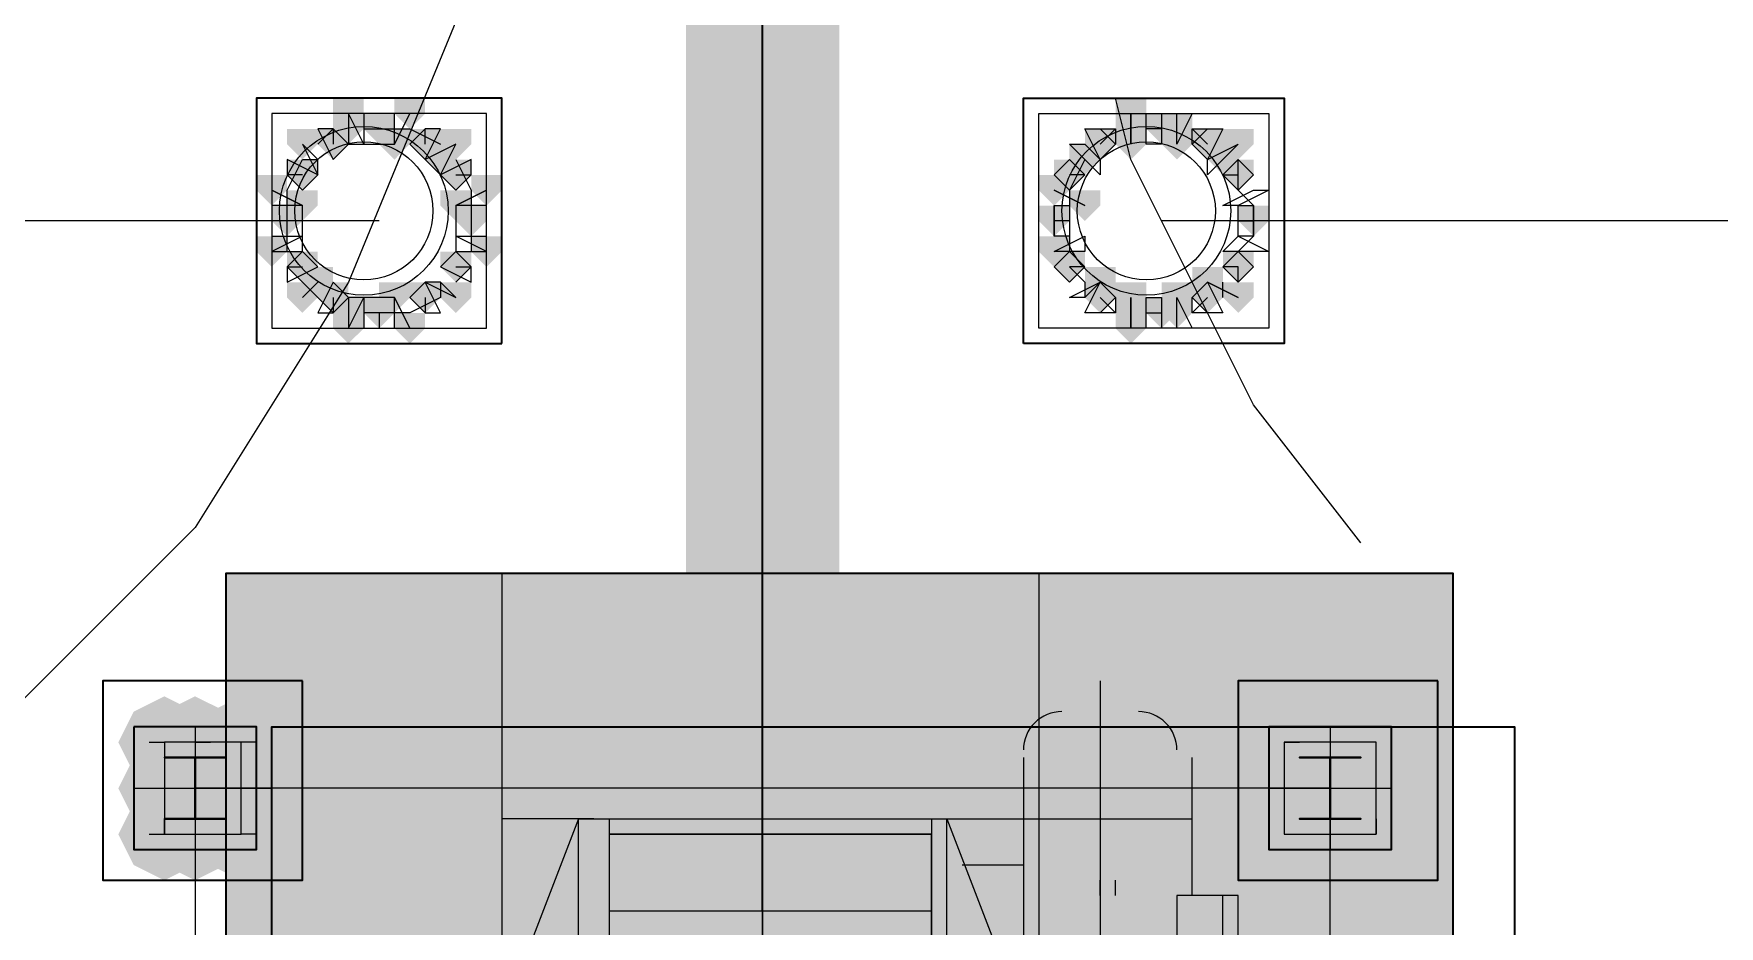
# Model space of a CAD drawing. Header units: millimetres. Extents: x 2315 to 4619, y 1334 to 1897.
# Drawn here: x 3882.11 to 3888.82, y 1536.38 to 1539.94 of the extents above; entities that cross this region are included whole.
import ezdxf

# ---------------------------------------------------------------- set-up
doc = ezdxf.new("R2010")
doc.units = ezdxf.units.MM
doc.linetypes.add('PDF_IMPORT', pattern=[1, 0.8, -0.2])
for name, color, linetype, true_color in [('PDF_10', 7, 'Continuous', 0x00b85c), ('PDF_AXIS', 7, 'Continuous', 0x00b85c), ('PDF_柱构件', 7, 'Continuous', 0x00b85c), ('PDF_转运站初步方案', 7, 'Continuous', 0x00b85c)]:
    doc.layers.add(name, color=color, linetype=linetype, true_color=true_color)
for name, color, linetype in [('PDF_中心线层', 1, 'Continuous'), ('PDF_双点划线', 6, 'Continuous'), ('PDF_尺寸线层', 7, 'Continuous'), ('PDF_粗实线层', 7, 'Continuous'), ('PDF_细实线层', 7, 'Continuous'), ('PDF_虚线层', 6, 'Continuous')]:
    doc.layers.add(name, color=color, linetype=linetype)

msp = doc.modelspace()

# ---------------------------------------------------------------- hatches: boundary and pattern name
at = {"layer": 'PDF_10', "transparency": 33554559}
for points in [[(3883.4863, 1539.6195), (3883.4252, 1539.6195), (3883.4252, 1539.5584), (3883.4863, 1539.4974), (3883.5474, 1539.5584), (3883.5474, 1539.6195)], [(3883.4863, 1539.6195), (3883.4252, 1539.6195), (3883.4252, 1539.5584), (3883.4863, 1539.4974), (3883.5474, 1539.5584), (3883.5474, 1539.6195)], [(3883.4863, 1539.6195), (3883.4252, 1539.6195), (3883.4252, 1539.5584), (3883.4863, 1539.4974), (3883.5474, 1539.5584), (3883.5474, 1539.6195)], [(3886.6014, 1539.6195), (3886.5403, 1539.6195), (3886.5403, 1539.5584), (3886.6014, 1539.4974), (3886.6625, 1539.5584), (3886.6625, 1539.6195)], [(3886.6014, 1539.6195), (3886.5403, 1539.6195), (3886.5403, 1539.5584), (3886.6014, 1539.4974), (3886.6625, 1539.5584), (3886.6625, 1539.6195)], [(3886.6014, 1539.6195), (3886.5403, 1539.6195), (3886.5403, 1539.5584), (3886.6014, 1539.4974), (3886.6625, 1539.5584), (3886.6625, 1539.6195)], [(3883.303, 1539.5584), (3883.2419, 1539.5584), (3883.2419, 1539.4974), (3883.303, 1539.4363), (3883.3641, 1539.4974), (3883.3641, 1539.5584)], [(3883.303, 1539.5584), (3883.2419, 1539.5584), (3883.2419, 1539.4974), (3883.303, 1539.4363), (3883.3641, 1539.4974), (3883.3641, 1539.5584)], [(3883.6695, 1539.5584), (3883.6084, 1539.5584), (3883.6084, 1539.4974), (3883.6695, 1539.4363), (3883.7306, 1539.4974), (3883.7306, 1539.5584)], [(3883.6695, 1539.5584), (3883.6084, 1539.5584), (3883.6084, 1539.4974), (3883.6695, 1539.4363), (3883.7306, 1539.4974), (3883.7306, 1539.5584)], [(3886.3571, 1539.5584), (3886.296, 1539.5584), (3886.296, 1539.4974), (3886.3571, 1539.4363), (3886.4182, 1539.4974), (3886.4182, 1539.5584)], [(3886.3571, 1539.5584), (3886.296, 1539.5584), (3886.296, 1539.4974), (3886.3571, 1539.4363), (3886.4182, 1539.4974), (3886.4182, 1539.5584)], [(3886.7847, 1539.5584), (3886.7236, 1539.5584), (3886.7236, 1539.4974), (3886.7847, 1539.4363), (3886.8457, 1539.4974), (3886.8457, 1539.5584)], [(3886.7847, 1539.5584), (3886.7236, 1539.5584), (3886.7236, 1539.4974), (3886.7847, 1539.4363), (3886.8457, 1539.4974), (3886.8457, 1539.5584)], [(3883.1809, 1539.4363), (3883.1198, 1539.4363), (3883.1198, 1539.3752), (3883.1809, 1539.3141), (3883.2419, 1539.3752), (3883.2419, 1539.4363)], [(3883.1809, 1539.4363), (3883.1198, 1539.4363), (3883.1198, 1539.3752), (3883.1809, 1539.3141), (3883.2419, 1539.3752), (3883.2419, 1539.4363)], [(3883.7917, 1539.4363), (3883.7306, 1539.4363), (3883.7306, 1539.3752), (3883.7917, 1539.3141), (3883.8528, 1539.3752), (3883.8528, 1539.4363)], [(3883.7917, 1539.4363), (3883.7306, 1539.4363), (3883.7306, 1539.3752), (3883.7917, 1539.3141), (3883.8528, 1539.3752), (3883.8528, 1539.4363)], [(3886.2349, 1539.4363), (3886.1738, 1539.4363), (3886.1738, 1539.3752), (3886.2349, 1539.3141), (3886.296, 1539.3752), (3886.296, 1539.4363)], [(3886.2349, 1539.4363), (3886.1738, 1539.4363), (3886.1738, 1539.3752), (3886.2349, 1539.3141), (3886.296, 1539.3752), (3886.296, 1539.4363)], [(3886.9068, 1539.4363), (3886.8457, 1539.4363), (3886.8457, 1539.3752), (3886.9068, 1539.3141), (3886.9679, 1539.3752), (3886.9679, 1539.4363)], [(3886.9068, 1539.4363), (3886.8457, 1539.4363), (3886.8457, 1539.3752), (3886.9068, 1539.3141), (3886.9679, 1539.3752), (3886.9679, 1539.4363)], [(3883.1198, 1539.253), (3883.0587, 1539.253), (3883.0587, 1539.192), (3883.1198, 1539.1309), (3883.1809, 1539.192), (3883.1809, 1539.253)], [(3883.1198, 1539.253), (3883.0587, 1539.253), (3883.0587, 1539.192), (3883.1198, 1539.1309), (3883.1809, 1539.192), (3883.1809, 1539.253)], [(3883.8528, 1539.253), (3883.7917, 1539.253), (3883.7917, 1539.192), (3883.8528, 1539.1309), (3883.9138, 1539.192), (3883.9138, 1539.253)], [(3883.8528, 1539.253), (3883.7917, 1539.253), (3883.7917, 1539.192), (3883.8528, 1539.1309), (3883.9138, 1539.192), (3883.9138, 1539.253)], [(3883.8528, 1539.253), (3883.7917, 1539.253), (3883.7917, 1539.192), (3883.8528, 1539.1309), (3883.9138, 1539.192), (3883.9138, 1539.253)], [(3886.1738, 1539.253), (3886.1128, 1539.253), (3886.1128, 1539.192), (3886.1738, 1539.1309), (3886.2349, 1539.192), (3886.2349, 1539.253)], [(3886.1738, 1539.253), (3886.1128, 1539.253), (3886.1128, 1539.192), (3886.1738, 1539.1309), (3886.2349, 1539.192), (3886.2349, 1539.253)], [(3886.9679, 1539.253), (3886.9068, 1539.253), (3886.9068, 1539.192), (3886.9679, 1539.1309), (3887.029, 1539.192), (3887.029, 1539.253)], [(3886.9679, 1539.253), (3886.9068, 1539.253), (3886.9068, 1539.192), (3886.9679, 1539.1309), (3887.029, 1539.192), (3887.029, 1539.253)], [(3883.1809, 1539.0698), (3883.1198, 1539.0698), (3883.1198, 1539.0087), (3883.1809, 1538.9476), (3883.2419, 1539.0087), (3883.2419, 1539.0698)], [(3883.1809, 1539.0698), (3883.1198, 1539.0698), (3883.1198, 1539.0087), (3883.1809, 1538.9476), (3883.2419, 1539.0087), (3883.2419, 1539.0698)], [(3883.7917, 1539.0698), (3883.7306, 1539.0698), (3883.7306, 1539.0087), (3883.7917, 1538.9476), (3883.8528, 1539.0087), (3883.8528, 1539.0698)], [(3883.7917, 1539.0698), (3883.7306, 1539.0698), (3883.7306, 1539.0087), (3883.7917, 1538.9476), (3883.8528, 1539.0087), (3883.8528, 1539.0698)], [(3886.2349, 1539.0698), (3886.1738, 1539.0698), (3886.1738, 1539.0087), (3886.2349, 1538.9476), (3886.296, 1539.0087), (3886.296, 1539.0698)], [(3886.2349, 1539.0698), (3886.1738, 1539.0698), (3886.1738, 1539.0087), (3886.2349, 1538.9476), (3886.296, 1539.0087), (3886.296, 1539.0698)], [(3886.9068, 1539.0698), (3886.8457, 1539.0698), (3886.8457, 1539.0087), (3886.9068, 1538.9476), (3886.9679, 1539.0087), (3886.9679, 1539.0698)], [(3886.9068, 1539.0698), (3886.8457, 1539.0698), (3886.8457, 1539.0087), (3886.9068, 1538.9476), (3886.9679, 1539.0087), (3886.9679, 1539.0698)], [(3883.303, 1538.9476), (3883.2419, 1538.9476), (3883.2419, 1538.8866), (3883.303, 1538.8255), (3883.3641, 1538.8866), (3883.3641, 1538.9476)], [(3883.303, 1538.9476), (3883.2419, 1538.9476), (3883.2419, 1538.8866), (3883.303, 1538.8255), (3883.3641, 1538.8866), (3883.3641, 1538.9476)], [(3883.6695, 1538.9476), (3883.6084, 1538.9476), (3883.6084, 1538.8866), (3883.6695, 1538.8255), (3883.7306, 1538.8866), (3883.7306, 1538.9476)], [(3883.6695, 1538.9476), (3883.6084, 1538.9476), (3883.6084, 1538.8866), (3883.6695, 1538.8255), (3883.7306, 1538.8866), (3883.7306, 1538.9476)], [(3886.3571, 1538.9476), (3886.296, 1538.9476), (3886.296, 1538.8866), (3886.3571, 1538.8255), (3886.4182, 1538.8866), (3886.4182, 1538.9476)], [(3886.3571, 1538.9476), (3886.296, 1538.9476), (3886.296, 1538.8866), (3886.3571, 1538.8255), (3886.4182, 1538.8866), (3886.4182, 1538.9476)], [(3886.7847, 1538.9476), (3886.7236, 1538.9476), (3886.7236, 1538.8866), (3886.7847, 1538.8255), (3886.8457, 1538.8866), (3886.8457, 1538.9476)], [(3886.7847, 1538.9476), (3886.7236, 1538.9476), (3886.7236, 1538.8866), (3886.7847, 1538.8255), (3886.8457, 1538.8866), (3886.8457, 1538.9476)], [(3883.4863, 1538.8866), (3883.4252, 1538.8866), (3883.4252, 1538.8255), (3883.4863, 1538.7644), (3883.5474, 1538.8255), (3883.5474, 1538.8866)], [(3883.4863, 1538.8866), (3883.4252, 1538.8866), (3883.4252, 1538.8255), (3883.4863, 1538.7644), (3883.5474, 1538.8255), (3883.5474, 1538.8866)], [(3886.6014, 1538.8866), (3886.5403, 1538.8866), (3886.5403, 1538.8255), (3886.6014, 1538.7644), (3886.6625, 1538.8255), (3886.6625, 1538.8866)], [(3886.6014, 1538.8866), (3886.5403, 1538.8866), (3886.5403, 1538.8255), (3886.6014, 1538.7644), (3886.6625, 1538.8255), (3886.6625, 1538.8866)]]:
    msp.add_hatch(color=6, dxfattribs=at).paths.add_polyline_path(points)
at = {"layer": 'PDF_中心线层', "transparency": 33554559}
for points in [[(3882.6311, 1537.1763), (3882.5701, 1537.1763), (3882.5701, 1537.1152), (3882.6311, 1537.0541), (3882.6922, 1537.1152), (3882.6922, 1537.1763)], [(3882.7533, 1537.1763), (3882.6922, 1537.1763), (3882.6922, 1537.1152), (3882.7533, 1537.0541), (3882.8144, 1537.1152), (3882.8144, 1537.1763)], [(3882.9365, 1537.1763), (3882.8755, 1537.1763), (3882.8755, 1537.1152), (3882.9365, 1537.0541), (3882.9976, 1537.1152), (3882.9976, 1537.1763)], [(3887.0901, 1537.1763), (3887.029, 1537.1763), (3887.029, 1537.1152), (3887.0901, 1537.0541), (3887.1511, 1537.1152), (3887.1511, 1537.1763)], [(3887.2733, 1537.1763), (3887.2122, 1537.1763), (3887.2122, 1537.1152), (3887.2733, 1537.0541), (3887.3344, 1537.1152), (3887.3344, 1537.1763)], [(3887.2733, 1537.1763), (3887.2122, 1537.1763), (3887.2122, 1537.1152), (3887.2733, 1537.0541), (3887.3344, 1537.1152), (3887.3344, 1537.1763)], [(3887.4565, 1537.1763), (3887.3955, 1537.1763), (3887.3955, 1537.1152), (3887.4565, 1537.0541), (3887.5176, 1537.1152), (3887.5176, 1537.1763)], [(3887.4565, 1537.1763), (3887.3955, 1537.1763), (3887.3955, 1537.1152), (3887.4565, 1537.0541), (3887.5176, 1537.1152), (3887.5176, 1537.1763)], [(3882.6311, 1536.993), (3882.5701, 1536.993), (3882.5701, 1536.932), (3882.6311, 1536.8709), (3882.6922, 1536.932), (3882.6922, 1536.993)], [(3882.9365, 1536.993), (3882.8755, 1536.993), (3882.8755, 1536.932), (3882.9365, 1536.8709), (3882.9976, 1536.932), (3882.9976, 1536.993)], [(3887.0901, 1536.993), (3887.029, 1536.993), (3887.029, 1536.932), (3887.0901, 1536.8709), (3887.1511, 1536.932), (3887.1511, 1536.993)], [(3887.4565, 1536.993), (3887.3955, 1536.993), (3887.3955, 1536.932), (3887.4565, 1536.8709), (3887.5176, 1536.932), (3887.5176, 1536.993)], [(3887.4565, 1536.993), (3887.3955, 1536.993), (3887.3955, 1536.932), (3887.4565, 1536.8709), (3887.5176, 1536.932), (3887.5176, 1536.993)], [(3887.2733, 1536.8098), (3887.2122, 1536.8098), (3887.2122, 1536.7487), (3887.2733, 1536.6876), (3887.3344, 1536.7487), (3887.3344, 1536.8098)], [(3887.4565, 1536.8098), (3887.3955, 1536.8098), (3887.3955, 1536.7487), (3887.4565, 1536.6876), (3887.5176, 1536.7487), (3887.5176, 1536.8098)]]:
    msp.add_hatch(color=256, dxfattribs=at).paths.add_polyline_path(points)
at = {"layer": 'PDF_双点划线', "transparency": 33554559}
for points in [[(3882.6311, 1537.1152), (3882.5701, 1537.1152), (3882.5701, 1537.0541), (3882.6311, 1536.993), (3882.6922, 1537.0541), (3882.6922, 1537.1152)], [(3882.7533, 1537.1152), (3882.6922, 1537.1152), (3882.6922, 1537.0541), (3882.7533, 1536.993), (3882.8144, 1537.0541), (3882.8144, 1537.1152)], [(3882.8144, 1537.1152), (3882.7533, 1537.1152), (3882.7533, 1537.0541), (3882.8144, 1536.993), (3882.8755, 1537.0541), (3882.8755, 1537.1152)], [(3882.8755, 1537.1152), (3882.8144, 1537.1152), (3882.8144, 1537.0541), (3882.8755, 1536.993), (3882.9365, 1537.0541), (3882.9365, 1537.1152)], [(3887.1511, 1537.1152), (3887.0901, 1537.1152), (3887.0901, 1537.0541), (3887.1511, 1536.993), (3887.2122, 1537.0541), (3887.2122, 1537.1152)], [(3887.2733, 1537.1152), (3887.2122, 1537.1152), (3887.2122, 1537.0541), (3887.2733, 1536.993), (3887.3344, 1537.0541), (3887.3344, 1537.1152)], [(3887.2733, 1537.1152), (3887.2122, 1537.1152), (3887.2122, 1537.0541), (3887.2733, 1536.993), (3887.3344, 1537.0541), (3887.3344, 1537.1152)], [(3887.3955, 1537.1152), (3887.3344, 1537.1152), (3887.3344, 1537.0541), (3887.3955, 1536.993), (3887.4565, 1537.0541), (3887.4565, 1537.1152)], [(3882.6311, 1536.8709), (3882.5701, 1536.8709), (3882.5701, 1536.8098), (3882.6311, 1536.7487), (3882.6922, 1536.8098), (3882.6922, 1536.8709)], [(3882.7533, 1536.8709), (3882.6922, 1536.8709), (3882.6922, 1536.8098), (3882.7533, 1536.7487), (3882.8144, 1536.8098), (3882.8144, 1536.8709)], [(3882.8144, 1536.8709), (3882.7533, 1536.8709), (3882.7533, 1536.8098), (3882.8144, 1536.7487), (3882.8755, 1536.8098), (3882.8755, 1536.8709)], [(3882.8755, 1536.8709), (3882.8144, 1536.8709), (3882.8144, 1536.8098), (3882.8755, 1536.7487), (3882.9365, 1536.8098), (3882.9365, 1536.8709)], [(3887.1511, 1536.8709), (3887.0901, 1536.8709), (3887.0901, 1536.8098), (3887.1511, 1536.7487), (3887.2122, 1536.8098), (3887.2122, 1536.8709)], [(3887.2733, 1536.8709), (3887.2122, 1536.8709), (3887.2122, 1536.8098), (3887.2733, 1536.7487), (3887.3344, 1536.8098), (3887.3344, 1536.8709)], [(3887.2733, 1536.8709), (3887.2122, 1536.8709), (3887.2122, 1536.8098), (3887.2733, 1536.7487), (3887.3344, 1536.8098), (3887.3344, 1536.8709)], [(3887.3955, 1536.8709), (3887.3344, 1536.8709), (3887.3344, 1536.8098), (3887.3955, 1536.7487), (3887.4565, 1536.8098), (3887.4565, 1536.8709)]]:
    msp.add_hatch(color=256, dxfattribs=at).paths.add_polyline_path(points)
at = {"layer": 'PDF_尺寸线层', "transparency": 33554559}
for points in [[(3886.3571, 1536.6265), (3886.296, 1536.6265), (3886.296, 1536.5655), (3886.3571, 1536.5044), (3886.4182, 1536.5655), (3886.4182, 1536.6265)], [(3886.3571, 1536.5655), (3886.296, 1536.5655), (3886.296, 1536.5044), (3886.3571, 1536.4433), (3886.4182, 1536.5044), (3886.4182, 1536.5655)], [(3886.3571, 1536.5655), (3886.296, 1536.5655), (3886.296, 1536.5044), (3886.3571, 1536.4433), (3886.4182, 1536.5044), (3886.4182, 1536.5655)], [(3886.3571, 1536.5655), (3886.296, 1536.5655), (3886.296, 1536.5044), (3886.3571, 1536.4433), (3886.4182, 1536.5044), (3886.4182, 1536.5655)]]:
    msp.add_hatch(color=256, dxfattribs=at).paths.add_polyline_path(points)
at = {"layer": 'PDF_柱构件', "transparency": 33554559}
for points in [[(3883.3641, 1539.6806), (3883.303, 1539.6806), (3883.303, 1539.6195), (3883.3641, 1539.5584), (3883.4252, 1539.6195), (3883.4252, 1539.6806)], [(3883.6084, 1539.6806), (3883.5474, 1539.6806), (3883.5474, 1539.6195), (3883.6084, 1539.5584), (3883.6695, 1539.6195), (3883.6695, 1539.6806)], [(3886.4792, 1539.6806), (3886.4182, 1539.6806), (3886.4182, 1539.6195), (3886.4792, 1539.5584), (3886.5403, 1539.6195), (3886.5403, 1539.6806)], [(3883.3641, 1539.6195), (3883.303, 1539.6195), (3883.303, 1539.5584), (3883.3641, 1539.4974), (3883.4252, 1539.5584), (3883.4252, 1539.6195)], [(3886.4792, 1539.6195), (3886.4182, 1539.6195), (3886.4182, 1539.5584), (3886.4792, 1539.4974), (3886.5403, 1539.5584), (3886.5403, 1539.6195)], [(3886.6625, 1539.6195), (3886.6014, 1539.6195), (3886.6014, 1539.5584), (3886.6625, 1539.4974), (3886.7236, 1539.5584), (3886.7236, 1539.6195)], [(3883.1809, 1539.5584), (3883.1198, 1539.5584), (3883.1198, 1539.4974), (3883.1809, 1539.4363), (3883.2419, 1539.4974), (3883.2419, 1539.5584)], [(3883.5474, 1539.5584), (3883.4863, 1539.5584), (3883.4863, 1539.4974), (3883.5474, 1539.4363), (3883.6084, 1539.4974), (3883.6084, 1539.5584)], [(3883.7306, 1539.4974), (3883.6695, 1539.4974), (3883.6695, 1539.4363), (3883.7306, 1539.3752), (3883.7917, 1539.4363), (3883.7917, 1539.4974)], [(3883.7917, 1539.5584), (3883.7306, 1539.5584), (3883.7306, 1539.4974), (3883.7917, 1539.4363), (3883.8528, 1539.4974), (3883.8528, 1539.5584)], [(3886.296, 1539.4974), (3886.2349, 1539.4974), (3886.2349, 1539.4363), (3886.296, 1539.3752), (3886.3571, 1539.4363), (3886.3571, 1539.4974)], [(3886.4792, 1539.5584), (3886.4182, 1539.5584), (3886.4182, 1539.4974), (3886.4792, 1539.4363), (3886.5403, 1539.4974), (3886.5403, 1539.5584)], [(3886.6625, 1539.5584), (3886.6014, 1539.5584), (3886.6014, 1539.4974), (3886.6625, 1539.4363), (3886.7236, 1539.4974), (3886.7236, 1539.5584)], [(3886.8457, 1539.4974), (3886.7847, 1539.4974), (3886.7847, 1539.4363), (3886.8457, 1539.3752), (3886.9068, 1539.4363), (3886.9068, 1539.4974)], [(3886.9068, 1539.5584), (3886.8457, 1539.5584), (3886.8457, 1539.4974), (3886.9068, 1539.4363), (3886.9679, 1539.4974), (3886.9679, 1539.5584)], [(3883.0587, 1539.3752), (3882.9976, 1539.3752), (3882.9976, 1539.3141), (3883.0587, 1539.253), (3883.1198, 1539.3141), (3883.1198, 1539.3752)], [(3883.9138, 1539.3752), (3883.8528, 1539.3752), (3883.8528, 1539.3141), (3883.9138, 1539.253), (3883.9749, 1539.3141), (3883.9749, 1539.3752)], [(3886.1738, 1539.3752), (3886.1128, 1539.3752), (3886.1128, 1539.3141), (3886.1738, 1539.253), (3886.2349, 1539.3141), (3886.2349, 1539.3752)], [(3883.1809, 1539.3141), (3883.1198, 1539.3141), (3883.1198, 1539.253), (3883.1809, 1539.192), (3883.2419, 1539.253), (3883.2419, 1539.3141)], [(3883.7917, 1539.3141), (3883.7306, 1539.3141), (3883.7306, 1539.253), (3883.7917, 1539.192), (3883.8528, 1539.253), (3883.8528, 1539.3141)], [(3886.296, 1539.3141), (3886.2349, 1539.3141), (3886.2349, 1539.253), (3886.296, 1539.192), (3886.3571, 1539.253), (3886.3571, 1539.3141)], [(3883.0587, 1539.1309), (3882.9976, 1539.1309), (3882.9976, 1539.0698), (3883.0587, 1539.0087), (3883.1198, 1539.0698), (3883.1198, 1539.1309)], [(3883.9138, 1539.1309), (3883.8528, 1539.1309), (3883.8528, 1539.0698), (3883.9138, 1539.0087), (3883.9749, 1539.0698), (3883.9749, 1539.1309)], [(3886.1738, 1539.1309), (3886.1128, 1539.1309), (3886.1128, 1539.0698), (3886.1738, 1539.0087), (3886.2349, 1539.0698), (3886.2349, 1539.1309)], [(3883.2419, 1539.0087), (3883.1809, 1539.0087), (3883.1809, 1538.9476), (3883.2419, 1538.8866), (3883.303, 1538.9476), (3883.303, 1539.0087)], [(3886.3571, 1539.0087), (3886.296, 1539.0087), (3886.296, 1538.9476), (3886.3571, 1538.8866), (3886.4182, 1538.9476), (3886.4182, 1539.0087)], [(3886.7847, 1539.0087), (3886.7236, 1539.0087), (3886.7236, 1538.9476), (3886.7847, 1538.8866), (3886.8457, 1538.9476), (3886.8457, 1539.0087)], [(3883.1809, 1538.9476), (3883.1198, 1538.9476), (3883.1198, 1538.8866), (3883.1809, 1538.8255), (3883.2419, 1538.8866), (3883.2419, 1538.9476)], [(3883.5474, 1538.9476), (3883.4863, 1538.9476), (3883.4863, 1538.8866), (3883.5474, 1538.8255), (3883.6084, 1538.8866), (3883.6084, 1538.9476)], [(3883.7917, 1538.9476), (3883.7306, 1538.9476), (3883.7306, 1538.8866), (3883.7917, 1538.8255), (3883.8528, 1538.8866), (3883.8528, 1538.9476)], [(3886.4792, 1538.9476), (3886.4182, 1538.9476), (3886.4182, 1538.8866), (3886.4792, 1538.8255), (3886.5403, 1538.8866), (3886.5403, 1538.9476)], [(3886.6625, 1538.9476), (3886.6014, 1538.9476), (3886.6014, 1538.8866), (3886.6625, 1538.8255), (3886.7236, 1538.8866), (3886.7236, 1538.9476)], [(3886.9068, 1538.9476), (3886.8457, 1538.9476), (3886.8457, 1538.8866), (3886.9068, 1538.8255), (3886.9679, 1538.8866), (3886.9679, 1538.9476)], [(3883.3641, 1538.8866), (3883.303, 1538.8866), (3883.303, 1538.8255), (3883.3641, 1538.7644), (3883.4252, 1538.8255), (3883.4252, 1538.8866)], [(3886.4792, 1538.8866), (3886.4182, 1538.8866), (3886.4182, 1538.8255), (3886.4792, 1538.7644), (3886.5403, 1538.8255), (3886.5403, 1538.8866)], [(3886.6625, 1538.8866), (3886.6014, 1538.8866), (3886.6014, 1538.8255), (3886.6625, 1538.7644), (3886.7236, 1538.8255), (3886.7236, 1538.8866)], [(3883.3641, 1538.8255), (3883.303, 1538.8255), (3883.303, 1538.7644), (3883.3641, 1538.7033), (3883.4252, 1538.7644), (3883.4252, 1538.8255)], [(3883.6084, 1538.8255), (3883.5474, 1538.8255), (3883.5474, 1538.7644), (3883.6084, 1538.7033), (3883.6695, 1538.7644), (3883.6695, 1538.8255)], [(3886.4792, 1538.8255), (3886.4182, 1538.8255), (3886.4182, 1538.7644), (3886.4792, 1538.7033), (3886.5403, 1538.7644), (3886.5403, 1538.8255)]]:
    msp.add_hatch(color=6, dxfattribs=at).paths.add_polyline_path(points)
at = {"layer": 'PDF_粗实线层', "transparency": 33554559}
for points in [[(3885.3187, 1541.6963), (3884.7079, 1541.6963), (3884.7079, 1536.4433), (3885.3187, 1536.4433)], [(3882.6311, 1537.2984), (3882.509, 1537.2374), (3882.4479, 1537.1152), (3882.509, 1536.993), (3882.6311, 1536.932), (3882.7533, 1536.993), (3882.8144, 1537.1152), (3882.7533, 1537.2374)], [(3882.7533, 1537.2984), (3882.6311, 1537.2374), (3882.5701, 1537.1152), (3882.6311, 1536.993), (3882.7533, 1536.932), (3882.8755, 1536.993), (3882.9365, 1537.1152), (3882.8755, 1537.2374)], [(3882.9365, 1537.2984), (3882.8144, 1537.2374), (3882.7533, 1537.1152), (3882.8144, 1536.993), (3882.9365, 1536.932), (3883.0587, 1536.993), (3883.1198, 1537.1152), (3883.0587, 1537.2374)], [(3887.0901, 1537.2984), (3886.9679, 1537.2374), (3886.9068, 1537.1152), (3886.9679, 1536.993), (3887.0901, 1536.932), (3887.2122, 1536.993), (3887.2733, 1537.1152), (3887.2122, 1537.2374)], [(3887.2733, 1537.2984), (3887.1511, 1537.2374), (3887.0901, 1537.1152), (3887.1511, 1536.993), (3887.2733, 1536.932), (3887.3955, 1536.993), (3887.4565, 1537.1152), (3887.3955, 1537.2374)], [(3887.4565, 1537.2984), (3887.3344, 1537.2374), (3887.2733, 1537.1152), (3887.3344, 1536.993), (3887.4565, 1536.932), (3887.5787, 1536.993), (3887.6398, 1537.1152), (3887.5787, 1537.2374)], [(3882.6311, 1537.1152), (3882.509, 1537.0541), (3882.4479, 1536.932), (3882.509, 1536.8098), (3882.6311, 1536.7487), (3882.7533, 1536.8098), (3882.8144, 1536.932), (3882.7533, 1537.0541)], [(3882.7533, 1537.1152), (3882.6311, 1537.0541), (3882.5701, 1536.932), (3882.6311, 1536.8098), (3882.7533, 1536.7487), (3882.8755, 1536.8098), (3882.9365, 1536.932), (3882.8755, 1537.0541)], [(3882.9365, 1537.1152), (3882.8144, 1537.0541), (3882.7533, 1536.932), (3882.8144, 1536.8098), (3882.9365, 1536.7487), (3883.0587, 1536.8098), (3883.1198, 1536.932), (3883.0587, 1537.0541)], [(3887.0901, 1537.1152), (3886.9679, 1537.0541), (3886.9068, 1536.932), (3886.9679, 1536.8098), (3887.0901, 1536.7487), (3887.2122, 1536.8098), (3887.2733, 1536.932), (3887.2122, 1537.0541)], [(3887.2733, 1537.1152), (3887.1511, 1537.0541), (3887.0901, 1536.932), (3887.1511, 1536.8098), (3887.2733, 1536.7487), (3887.3955, 1536.8098), (3887.4565, 1536.932), (3887.3955, 1537.0541)], [(3887.4565, 1537.1152), (3887.3344, 1537.0541), (3887.2733, 1536.932), (3887.3344, 1536.8098), (3887.4565, 1536.7487), (3887.5787, 1536.8098), (3887.6398, 1536.932), (3887.5787, 1537.0541)], [(3882.6311, 1536.932), (3882.509, 1536.8709), (3882.4479, 1536.7487), (3882.509, 1536.6265), (3882.6311, 1536.5655), (3882.7533, 1536.6265), (3882.8144, 1536.7487), (3882.7533, 1536.8709)], [(3882.7533, 1536.932), (3882.6311, 1536.8709), (3882.5701, 1536.7487), (3882.6311, 1536.6265), (3882.7533, 1536.5655), (3882.8755, 1536.6265), (3882.9365, 1536.7487), (3882.8755, 1536.8709)], [(3882.9365, 1536.932), (3882.8144, 1536.8709), (3882.7533, 1536.7487), (3882.8144, 1536.6265), (3882.9365, 1536.5655), (3883.0587, 1536.6265), (3883.1198, 1536.7487), (3883.0587, 1536.8709)], [(3887.0901, 1536.932), (3886.9679, 1536.8709), (3886.9068, 1536.7487), (3886.9679, 1536.6265), (3887.0901, 1536.5655), (3887.2122, 1536.6265), (3887.2733, 1536.7487), (3887.2122, 1536.8709)], [(3887.2733, 1536.932), (3887.1511, 1536.8709), (3887.0901, 1536.7487), (3887.1511, 1536.6265), (3887.2733, 1536.5655), (3887.3955, 1536.6265), (3887.4565, 1536.7487), (3887.3955, 1536.8709)], [(3887.4565, 1536.932), (3887.3344, 1536.8709), (3887.2733, 1536.7487), (3887.3344, 1536.6265), (3887.4565, 1536.5655), (3887.5787, 1536.6265), (3887.6398, 1536.7487), (3887.5787, 1536.8709)]]:
    msp.add_hatch(color=256, dxfattribs=at).paths.add_polyline_path(points)
at = {"layer": 'PDF_粗实线层', "true_color": 0xffffff, "transparency": 33554559}
msp.add_hatch(color=7, dxfattribs=at).paths.add_polyline_path([(3884.5857, 1532.412), (3885.5019, 1532.412), (3885.5019, 1532.6563), (3887.762, 1532.6563), (3887.762, 1537.7871), (3882.8755, 1537.7871), (3882.8755, 1532.6563), (3884.5857, 1532.6563)])
at = {"layer": 'PDF_细实线层', "true_color": 0x005cb8, "transparency": 33554559}
for points in [[(3884.3414, 1536.8709), (3884.2803, 1536.8709), (3884.2803, 1536.8098), (3884.3414, 1536.7487), (3884.4025, 1536.8098), (3884.4025, 1536.8709)], [(3885.7463, 1536.8709), (3885.6852, 1536.8709), (3885.6852, 1536.8098), (3885.7463, 1536.7487), (3885.8074, 1536.8098), (3885.8074, 1536.8709)], [(3885.7463, 1536.8709), (3885.6852, 1536.8709), (3885.6852, 1536.8098), (3885.7463, 1536.7487), (3885.8074, 1536.8098), (3885.8074, 1536.8709)]]:
    msp.add_hatch(color=152, dxfattribs=at).paths.add_polyline_path(points)
at = {"layer": 'PDF_转运站初步方案', "transparency": 33554559}
for points in [[(3883.4863, 1539.6195), (3883.4252, 1539.6195), (3883.4252, 1539.5584), (3883.4863, 1539.4974), (3883.5474, 1539.5584), (3883.5474, 1539.6195)], [(3883.4863, 1539.6195), (3883.4252, 1539.6195), (3883.4252, 1539.5584), (3883.4863, 1539.4974), (3883.5474, 1539.5584), (3883.5474, 1539.6195)], [(3886.6014, 1539.6195), (3886.5403, 1539.6195), (3886.5403, 1539.5584), (3886.6014, 1539.4974), (3886.6625, 1539.5584), (3886.6625, 1539.6195)], [(3886.6014, 1539.6195), (3886.5403, 1539.6195), (3886.5403, 1539.5584), (3886.6014, 1539.4974), (3886.6625, 1539.5584), (3886.6625, 1539.6195)], [(3883.303, 1539.5584), (3883.2419, 1539.5584), (3883.2419, 1539.4974), (3883.303, 1539.4363), (3883.3641, 1539.4974), (3883.3641, 1539.5584)], [(3883.303, 1539.5584), (3883.2419, 1539.5584), (3883.2419, 1539.4974), (3883.303, 1539.4363), (3883.3641, 1539.4974), (3883.3641, 1539.5584)], [(3883.6695, 1539.5584), (3883.6084, 1539.5584), (3883.6084, 1539.4974), (3883.6695, 1539.4363), (3883.7306, 1539.4974), (3883.7306, 1539.5584)], [(3883.6695, 1539.5584), (3883.6084, 1539.5584), (3883.6084, 1539.4974), (3883.6695, 1539.4363), (3883.7306, 1539.4974), (3883.7306, 1539.5584)], [(3886.3571, 1539.5584), (3886.296, 1539.5584), (3886.296, 1539.4974), (3886.3571, 1539.4363), (3886.4182, 1539.4974), (3886.4182, 1539.5584)], [(3886.3571, 1539.5584), (3886.296, 1539.5584), (3886.296, 1539.4974), (3886.3571, 1539.4363), (3886.4182, 1539.4974), (3886.4182, 1539.5584)], [(3886.7847, 1539.5584), (3886.7236, 1539.5584), (3886.7236, 1539.4974), (3886.7847, 1539.4363), (3886.8457, 1539.4974), (3886.8457, 1539.5584)], [(3886.7847, 1539.5584), (3886.7236, 1539.5584), (3886.7236, 1539.4974), (3886.7847, 1539.4363), (3886.8457, 1539.4974), (3886.8457, 1539.5584)], [(3883.1809, 1539.4363), (3883.1198, 1539.4363), (3883.1198, 1539.3752), (3883.1809, 1539.3141), (3883.2419, 1539.3752), (3883.2419, 1539.4363)], [(3883.1809, 1539.4363), (3883.1198, 1539.4363), (3883.1198, 1539.3752), (3883.1809, 1539.3141), (3883.2419, 1539.3752), (3883.2419, 1539.4363)], [(3883.7917, 1539.4363), (3883.7306, 1539.4363), (3883.7306, 1539.3752), (3883.7917, 1539.3141), (3883.8528, 1539.3752), (3883.8528, 1539.4363)], [(3883.7917, 1539.4363), (3883.7306, 1539.4363), (3883.7306, 1539.3752), (3883.7917, 1539.3141), (3883.8528, 1539.3752), (3883.8528, 1539.4363)], [(3886.2349, 1539.4363), (3886.1738, 1539.4363), (3886.1738, 1539.3752), (3886.2349, 1539.3141), (3886.296, 1539.3752), (3886.296, 1539.4363)], [(3886.2349, 1539.4363), (3886.1738, 1539.4363), (3886.1738, 1539.3752), (3886.2349, 1539.3141), (3886.296, 1539.3752), (3886.296, 1539.4363)], [(3886.9068, 1539.4363), (3886.8457, 1539.4363), (3886.8457, 1539.3752), (3886.9068, 1539.3141), (3886.9679, 1539.3752), (3886.9679, 1539.4363)], [(3886.9068, 1539.4363), (3886.8457, 1539.4363), (3886.8457, 1539.3752), (3886.9068, 1539.3141), (3886.9679, 1539.3752), (3886.9679, 1539.4363)], [(3883.1198, 1539.253), (3883.0587, 1539.253), (3883.0587, 1539.192), (3883.1198, 1539.1309), (3883.1809, 1539.192), (3883.1809, 1539.253)], [(3883.1198, 1539.253), (3883.0587, 1539.253), (3883.0587, 1539.192), (3883.1198, 1539.1309), (3883.1809, 1539.192), (3883.1809, 1539.253)], [(3883.8528, 1539.253), (3883.7917, 1539.253), (3883.7917, 1539.192), (3883.8528, 1539.1309), (3883.9138, 1539.192), (3883.9138, 1539.253)], [(3883.8528, 1539.253), (3883.7917, 1539.253), (3883.7917, 1539.192), (3883.8528, 1539.1309), (3883.9138, 1539.192), (3883.9138, 1539.253)], [(3886.1738, 1539.253), (3886.1128, 1539.253), (3886.1128, 1539.192), (3886.1738, 1539.1309), (3886.2349, 1539.192), (3886.2349, 1539.253)], [(3886.1738, 1539.253), (3886.1128, 1539.253), (3886.1128, 1539.192), (3886.1738, 1539.1309), (3886.2349, 1539.192), (3886.2349, 1539.253)], [(3886.9679, 1539.253), (3886.9068, 1539.253), (3886.9068, 1539.192), (3886.9679, 1539.1309), (3887.029, 1539.192), (3887.029, 1539.253)], [(3886.9679, 1539.253), (3886.9068, 1539.253), (3886.9068, 1539.192), (3886.9679, 1539.1309), (3887.029, 1539.192), (3887.029, 1539.253)], [(3883.1809, 1539.0698), (3883.1198, 1539.0698), (3883.1198, 1539.0087), (3883.1809, 1538.9476), (3883.2419, 1539.0087), (3883.2419, 1539.0698)], [(3883.1809, 1539.0698), (3883.1198, 1539.0698), (3883.1198, 1539.0087), (3883.1809, 1538.9476), (3883.2419, 1539.0087), (3883.2419, 1539.0698)], [(3883.7917, 1539.0698), (3883.7306, 1539.0698), (3883.7306, 1539.0087), (3883.7917, 1538.9476), (3883.8528, 1539.0087), (3883.8528, 1539.0698)], [(3883.7917, 1539.0698), (3883.7306, 1539.0698), (3883.7306, 1539.0087), (3883.7917, 1538.9476), (3883.8528, 1539.0087), (3883.8528, 1539.0698)], [(3886.2349, 1539.0698), (3886.1738, 1539.0698), (3886.1738, 1539.0087), (3886.2349, 1538.9476), (3886.296, 1539.0087), (3886.296, 1539.0698)], [(3886.2349, 1539.0698), (3886.1738, 1539.0698), (3886.1738, 1539.0087), (3886.2349, 1538.9476), (3886.296, 1539.0087), (3886.296, 1539.0698)], [(3886.9068, 1539.0698), (3886.8457, 1539.0698), (3886.8457, 1539.0087), (3886.9068, 1538.9476), (3886.9679, 1539.0087), (3886.9679, 1539.0698)], [(3886.9068, 1539.0698), (3886.8457, 1539.0698), (3886.8457, 1539.0087), (3886.9068, 1538.9476), (3886.9679, 1539.0087), (3886.9679, 1539.0698)], [(3883.303, 1538.9476), (3883.2419, 1538.9476), (3883.2419, 1538.8866), (3883.303, 1538.8255), (3883.3641, 1538.8866), (3883.3641, 1538.9476)], [(3883.303, 1538.9476), (3883.2419, 1538.9476), (3883.2419, 1538.8866), (3883.303, 1538.8255), (3883.3641, 1538.8866), (3883.3641, 1538.9476)], [(3883.6695, 1538.9476), (3883.6084, 1538.9476), (3883.6084, 1538.8866), (3883.6695, 1538.8255), (3883.7306, 1538.8866), (3883.7306, 1538.9476)], [(3883.6695, 1538.9476), (3883.6084, 1538.9476), (3883.6084, 1538.8866), (3883.6695, 1538.8255), (3883.7306, 1538.8866), (3883.7306, 1538.9476)], [(3886.3571, 1538.9476), (3886.296, 1538.9476), (3886.296, 1538.8866), (3886.3571, 1538.8255), (3886.4182, 1538.8866), (3886.4182, 1538.9476)], [(3886.3571, 1538.9476), (3886.296, 1538.9476), (3886.296, 1538.8866), (3886.3571, 1538.8255), (3886.4182, 1538.8866), (3886.4182, 1538.9476)], [(3886.7847, 1538.9476), (3886.7236, 1538.9476), (3886.7236, 1538.8866), (3886.7847, 1538.8255), (3886.8457, 1538.8866), (3886.8457, 1538.9476)], [(3886.7847, 1538.9476), (3886.7236, 1538.9476), (3886.7236, 1538.8866), (3886.7847, 1538.8255), (3886.8457, 1538.8866), (3886.8457, 1538.9476)], [(3883.4863, 1538.8866), (3883.4252, 1538.8866), (3883.4252, 1538.8255), (3883.4863, 1538.7644), (3883.5474, 1538.8255), (3883.5474, 1538.8866)], [(3883.4863, 1538.8866), (3883.4252, 1538.8866), (3883.4252, 1538.8255), (3883.4863, 1538.7644), (3883.5474, 1538.8255), (3883.5474, 1538.8866)], [(3886.6014, 1538.8866), (3886.5403, 1538.8866), (3886.5403, 1538.8255), (3886.6014, 1538.7644), (3886.6625, 1538.8255), (3886.6625, 1538.8866)], [(3886.6014, 1538.8866), (3886.5403, 1538.8866), (3886.5403, 1538.8255), (3886.6014, 1538.7644), (3886.6625, 1538.8255), (3886.6625, 1538.8866)]]:
    msp.add_hatch(color=6, dxfattribs=at).paths.add_polyline_path(points)

# ---------------------------------------------------------------- linework, layer by layer
at = {"layer": 'PDF_10', "color": 6, "lineweight": 18}
for points in [[(3883.2419, 1539.4974), (3883.303, 1539.5584), (3883.303, 1539.4974)], [(3883.4252, 1539.5584), (3883.5474, 1539.5584)], [(3883.6084, 1539.5584), (3883.7306, 1539.4974)], [(3883.6695, 1539.4974), (3883.6695, 1539.5584)], [(3886.4182, 1539.5584), (3886.3571, 1539.4974)], [(3886.4182, 1539.4974), (3886.3571, 1539.5584)], [(3886.6014, 1539.5584), (3886.5403, 1539.5584)], [(3886.7847, 1539.4974), (3886.7236, 1539.5584)], [(3886.7236, 1539.4974), (3886.7847, 1539.5584)], [(3883.1198, 1539.3141), (3883.1809, 1539.4363)], [(3883.7917, 1539.4363), (3883.8528, 1539.3141)], [(3886.296, 1539.4363), (3886.2349, 1539.3141)], [(3886.9068, 1539.3141), (3886.9068, 1539.4363)], [(3883.1809, 1539.3752), (3883.1198, 1539.3752)], [(3883.7917, 1539.3752), (3883.8528, 1539.3752)], [(3886.296, 1539.3752), (3886.2349, 1539.3752)], [(3886.8457, 1539.3752), (3886.9068, 1539.3752)], [(3883.1198, 1539.1309), (3883.1198, 1539.253)], [(3883.8528, 1539.253), (3883.8528, 1539.1309)], [(3886.1738, 1539.253), (3886.1738, 1539.1309)], [(3886.9679, 1539.1309), (3886.9679, 1539.253)], [(3883.1198, 1539.192), (3883.0587, 1539.192)], [(3886.2349, 1539.192), (3886.1738, 1539.192)], [(3886.9068, 1539.192), (3886.9679, 1539.192)], [(3883.1809, 1538.9476), (3883.1198, 1539.0087), (3883.1809, 1539.0087)], [(3883.7917, 1539.0087), (3883.8528, 1539.0087), (3883.7917, 1538.9476)], [(3886.296, 1539.0087), (3886.2349, 1539.0087), (3886.296, 1538.9476)], [(3886.9068, 1538.9476), (3886.9068, 1539.0087), (3886.8457, 1539.0087)], [(3883.303, 1538.8866), (3883.303, 1538.8255), (3883.2419, 1538.8866)], [(3883.7306, 1538.8866), (3883.6084, 1538.8255)], [(3883.6695, 1538.8866), (3883.6695, 1538.8255)], [(3886.3571, 1538.8866), (3886.4182, 1538.8255)], [(3886.4182, 1538.8866), (3886.3571, 1538.8255)], [(3886.7236, 1538.8255), (3886.7847, 1538.8866)], [(3886.7236, 1538.8866), (3886.7847, 1538.8255)], [(3883.5474, 1538.8255), (3883.4252, 1538.8255)], [(3883.4863, 1538.8255), (3883.4863, 1538.7644)], [(3886.5403, 1538.8255), (3886.6014, 1538.8255), (3886.6014, 1538.7644)]]:
    msp.add_lwpolyline(points, dxfattribs=at)
at = {"layer": 'PDF_AXIS', "color": 6, "lineweight": 18}
for points in [[(3883.9138, 1538.7644), (3883.9138, 1539.6195), (3883.0587, 1539.6195), (3883.0587, 1538.7644)], [(3886.1128, 1538.7644), (3886.1128, 1539.6195), (3887.029, 1539.6195), (3887.029, 1538.7644)]]:
    msp.add_lwpolyline(points, close=True, dxfattribs=at)
at = {"layer": 'PDF_中心线层', "linetype": 'PDF_IMPORT', "lineweight": 18, "ltscale": 6.04703}
msp.add_lwpolyline([(3885.0133, 1550.6752), (3885.0133, 1532.6563)], dxfattribs=at)
at = {"layer": 'PDF_中心线层', "color": 6, "lineweight": 18}
for points in [[(3883.9749, 1541.6352), (3883.9749, 1541.1466), (3883.7917, 1539.986), (3883.3641, 1538.9476), (3882.7533, 1537.9703), (3881.9592, 1537.1763), (3881.043, 1536.5044), (3880.0046, 1536.0157), (3878.9052, 1535.7714), (3877.7446, 1535.7103), (3876.5841, 1535.8325), (3875.5457, 1536.2601), (3874.996, 1536.5655)], [(3887.3955, 1537.9093), (3886.9679, 1538.459), (3886.4792, 1539.4363), (3886.4182, 1539.6806)], [(3883.4863, 1539.192), (3872.5528, 1539.192)], [(3897.4738, 1539.192), (3886.6014, 1539.192)]]:
    msp.add_lwpolyline(points, dxfattribs=at)
at = {"layer": 'PDF_中心线层', "lineweight": 18}
for points in [[(3885.0133, 1537.7871), (3885.0133, 1532.412), (3885.0133, 1536.932)], [(3886.3571, 1537.3595), (3886.3571, 1534.1833)], [(3882.7533, 1537.1763), (3882.7533, 1536.6876)], [(3887.2733, 1537.1763), (3887.2733, 1536.6876)], [(3882.5701, 1537.1152), (3882.6311, 1537.1152)], [(3882.7533, 1537.1152), (3882.8144, 1537.1152)], [(3882.9976, 1537.1152), (3882.9365, 1537.1152)], [(3887.0901, 1537.1152), (3887.1511, 1537.1152)], [(3882.509, 1536.932), (3883.0587, 1536.932)], [(3882.5701, 1536.932), (3882.6311, 1536.932)], [(3882.9976, 1536.932), (3882.9365, 1536.932)], [(3887.029, 1536.932), (3887.5176, 1536.932)], [(3887.0901, 1536.932), (3887.1511, 1536.932)], [(3882.5701, 1536.7487), (3882.6311, 1536.7487), (3882.6311, 1536.8098)], [(3882.7533, 1536.8098), (3882.7533, 1536.7487), (3882.8144, 1536.7487)], [(3882.9976, 1536.7487), (3882.9365, 1536.7487), (3882.9365, 1536.8098)], [(3887.0901, 1536.8098), (3887.0901, 1536.7487), (3887.1511, 1536.7487)], [(3887.2733, 1536.8098), (3887.2733, 1536.7487)], [(3887.4565, 1536.8098), (3887.4565, 1536.7487)], [(3884.4025, 1536.4433), (3885.6852, 1536.4433)]]:
    msp.add_lwpolyline(points, dxfattribs=at)
for points in [[(3882.6311, 1536.7487), (3882.9365, 1536.7487), (3882.9365, 1537.1152), (3882.6311, 1537.1152)], [(3887.0901, 1536.7487), (3887.4565, 1536.7487), (3887.4565, 1537.1152), (3887.0901, 1537.1152)], [(3887.2733, 1536.932), (3882.7533, 1536.932), (3882.7533, 1532.412), (3887.2733, 1532.412)]]:
    msp.add_lwpolyline(points, close=True, dxfattribs=at)
at = {"layer": 'PDF_双点划线', "lineweight": 18}
for points in [[(3882.8144, 1536.8098), (3882.8755, 1536.8098), (3882.7533, 1536.8098), (3882.6311, 1536.8098), (3882.7533, 1536.8098), (3882.7533, 1537.0541), (3882.6311, 1537.0541), (3882.7533, 1537.0541), (3882.7533, 1536.8098), (3882.7533, 1537.0541), (3882.8755, 1537.0541), (3882.8144, 1537.0541)], [(3887.2733, 1536.8098), (3887.2733, 1537.0541)]]:
    msp.add_lwpolyline(points, dxfattribs=at)
msp.add_lwpolyline([(3887.2733, 1537.0541), (3887.3955, 1537.0541), (3887.2733, 1537.0541), (3887.2733, 1536.8098), (3887.3955, 1536.8098), (3887.2733, 1536.8098), (3887.1511, 1536.8098), (3887.2733, 1536.8098), (3887.2733, 1537.0541), (3887.1511, 1537.0541)], close=True, dxfattribs=at)
at = {"layer": 'PDF_尺寸线层', "lineweight": 18}
for points in [[(3886.5403, 1537.1763), (3886.2349, 1537.1763)], [(3886.0517, 1537.0541), (3886.0517, 1536.2601), (3886.7236, 1536.2601)], [(3886.7236, 1536.5044), (3886.7236, 1537.0541)], [(3886.0517, 1536.8098), (3886.7236, 1536.8098)], [(3886.3571, 1536.5655), (3886.3571, 1536.5655)], [(3886.3571, 1536.5044), (3886.3571, 1536.5655)], [(3886.4182, 1536.5044), (3886.4182, 1536.5655)], [(3886.8457, 1536.2601), (3886.8457, 1536.5044)]]:
    msp.add_lwpolyline(points, dxfattribs=at)
msp.add_lwpolyline([(3886.9068, 1536.5044), (3886.6625, 1536.5044), (3886.6625, 1536.2601), (3886.9068, 1536.2601)], close=True, dxfattribs=at)
for centre, start, end in [((3886.2044, 1537.0847), 89.99926, 180.00074), ((3886.5098, 1537.0847), 359.99926, 90.00074)]:
    msp.add_arc(centre, 0.1527, start, end, dxfattribs=at)
at = {"layer": 'PDF_柱构件', "color": 6, "lineweight": 18}
for points in [[(3883.3641, 1539.6195), (3883.3641, 1539.4974), (3883.4252, 1539.4974)], [(3883.4252, 1539.4974), (3883.5474, 1539.4974), (3883.5474, 1539.6195), (3883.4252, 1539.6195)], [(3883.6084, 1539.6195), (3883.5474, 1539.4974)], [(3886.4792, 1539.6195), (3886.4792, 1539.4974)], [(3886.6014, 1539.4974), (3886.5403, 1539.4974), (3886.5403, 1539.6195), (3886.6014, 1539.6195)], [(3886.7236, 1539.6195), (3886.6625, 1539.4974), (3886.6625, 1539.6195)], [(3883.1809, 1539.4974), (3883.2419, 1539.3752), (3883.2419, 1539.4363)], [(3883.303, 1539.4363), (3883.3641, 1539.4974), (3883.303, 1539.5584), (3883.2419, 1539.5584)], [(3883.6084, 1539.4974), (3883.6695, 1539.4363), (3883.7306, 1539.5584), (3883.6695, 1539.5584)], [(3883.7917, 1539.4974), (3883.6695, 1539.4363), (3883.7306, 1539.3752)], [(3886.296, 1539.4974), (3886.3571, 1539.4363), (3886.3571, 1539.3752), (3886.2349, 1539.4974)], [(3886.4182, 1539.4974), (3886.3571, 1539.4363), (3886.296, 1539.5584), (3886.4182, 1539.5584)], [(3886.7847, 1539.4363), (3886.7236, 1539.4974), (3886.7236, 1539.5584), (3886.8457, 1539.5584)], [(3886.9068, 1539.4974), (3886.7847, 1539.3752), (3886.7847, 1539.4363)], [(3883.1809, 1539.3141), (3883.2419, 1539.3752), (3883.1198, 1539.4363), (3883.1198, 1539.3752)], [(3883.7306, 1539.3752), (3883.7917, 1539.3141), (3883.8528, 1539.3752), (3883.8528, 1539.4363)], [(3886.296, 1539.3752), (3886.2349, 1539.3141), (3886.1738, 1539.3752), (3886.2349, 1539.4363)], [(3886.9068, 1539.3141), (3886.8457, 1539.3752), (3886.9068, 1539.4363), (3886.9679, 1539.3752)], [(3883.0587, 1539.3141), (3883.1809, 1539.253)], [(3883.9138, 1539.3141), (3883.7917, 1539.253)], [(3886.1738, 1539.3141), (3886.296, 1539.253)], [(3887.029, 1539.3141), (3886.9068, 1539.253), (3886.8457, 1539.253), (3886.9679, 1539.3141)], [(3883.1809, 1539.1309), (3883.1809, 1539.253), (3883.0587, 1539.253), (3883.0587, 1539.1309)], [(3883.7917, 1539.253), (3883.7917, 1539.1309), (3883.9138, 1539.1309), (3883.9138, 1539.253)], [(3886.2349, 1539.253), (3886.2349, 1539.1309), (3886.1738, 1539.1309), (3886.1738, 1539.253)], [(3886.9068, 1539.1309), (3886.9068, 1539.253), (3886.9679, 1539.253), (3886.9679, 1539.1309)], [(3883.0587, 1539.0698), (3883.1809, 1539.0698), (3883.1809, 1539.1309)], [(3883.9138, 1539.0698), (3883.7917, 1539.1309), (3883.7917, 1539.0698)], [(3886.1738, 1539.0698), (3886.296, 1539.1309), (3886.296, 1539.0698)], [(3886.9679, 1539.0698), (3886.8457, 1539.0698), (3886.9068, 1539.1309), (3887.029, 1539.0698)], [(3883.2419, 1539.0087), (3883.1809, 1539.0698), (3883.1198, 1539.0087), (3883.1198, 1538.9476)], [(3883.7917, 1539.0698), (3883.7306, 1539.0087), (3883.8528, 1538.9476), (3883.8528, 1539.0087)], [(3886.2349, 1539.0698), (3886.296, 1539.0087), (3886.2349, 1538.9476), (3886.1738, 1539.0087)], [(3886.8457, 1539.0087), (3886.9068, 1539.0698), (3886.9679, 1539.0087), (3886.9068, 1538.9476)], [(3883.1809, 1538.8866), (3883.2419, 1538.9476)], [(3883.3641, 1538.8866), (3883.303, 1538.9476), (3883.2419, 1538.8255), (3883.303, 1538.8255)], [(3883.6695, 1538.9476), (3883.6084, 1538.8866), (3883.6695, 1538.8255), (3883.7306, 1538.8255)], [(3883.7917, 1538.8866), (3883.7306, 1538.9476), (3883.6695, 1538.9476)], [(3886.2349, 1538.8866), (3886.3571, 1538.9476), (3886.296, 1538.8866)], [(3886.3571, 1538.9476), (3886.4182, 1538.8866), (3886.4182, 1538.8255), (3886.296, 1538.8255)], [(3886.7236, 1538.8866), (3886.7847, 1538.9476), (3886.8457, 1538.8255), (3886.7236, 1538.8255)], [(3886.9068, 1538.8866), (3886.7847, 1538.9476)], [(3883.3641, 1538.7644), (3883.4252, 1538.8866), (3883.3641, 1538.8866)], [(3883.5474, 1538.8866), (3883.4252, 1538.8866), (3883.4252, 1538.7644), (3883.5474, 1538.7644)], [(3883.6084, 1538.7644), (3883.5474, 1538.8866)], [(3886.4792, 1538.7644), (3886.4792, 1538.8866)], [(3886.5403, 1538.8866), (3886.6014, 1538.8866), (3886.6014, 1538.7644), (3886.5403, 1538.7644)], [(3886.6625, 1538.7644), (3886.6625, 1538.8866), (3886.7236, 1538.7644)]]:
    msp.add_lwpolyline(points, close=True, dxfattribs=at)
for points in [[(3883.5474, 1539.5584), (3883.6084, 1539.5584)], [(3883.1809, 1539.4363), (3883.2419, 1539.4363)], [(3883.1198, 1539.253), (3883.1198, 1539.3141)], [(3883.8528, 1539.3141), (3883.8528, 1539.253)], [(3886.2349, 1539.3141), (3886.2349, 1539.253)], [(3886.9679, 1539.253), (3886.9068, 1539.3141)], [(3883.1198, 1539.0698), (3883.1198, 1539.1309)], [(3883.8528, 1539.1309), (3883.8528, 1539.0698)], [(3886.2349, 1539.1309), (3886.2349, 1539.0698)], [(3886.9068, 1539.0698), (3886.9679, 1539.1309)], [(3883.2419, 1538.8866), (3883.1809, 1538.9476)], [(3883.7306, 1538.9476), (3883.7306, 1538.8866)], [(3886.296, 1538.9476), (3886.296, 1538.8866)], [(3886.8457, 1538.8866), (3886.8457, 1538.9476)], [(3883.6084, 1538.8255), (3883.5474, 1538.8255)]]:
    msp.add_lwpolyline(points, dxfattribs=at)
at = {"layer": 'PDF_粗实线层', "lineweight": 35}
msp.add_lwpolyline([(3885.0133, 1536.4433), (3885.0133, 1541.6963)], dxfattribs=at)
at = {"layer": 'PDF_粗实线层', "color": 6, "lineweight": 35}
for points in [[(3883.9749, 1538.7033), (3883.9749, 1539.6806), (3882.9976, 1539.6806), (3882.9976, 1538.7033)], [(3886.0517, 1538.7033), (3886.0517, 1539.6806), (3887.0901, 1539.6806), (3887.0901, 1538.7033)]]:
    msp.add_lwpolyline(points, close=True, dxfattribs=at)
at = {"layer": 'PDF_粗实线层', "lineweight": 35}
for points in [[(3886.1128, 1537.7871), (3885.0133, 1537.7871), (3883.9749, 1537.7871), (3882.8755, 1537.7871), (3882.8755, 1534.672), (3882.8755, 1532.6563), (3883.9749, 1532.6563), (3884.5857, 1532.6563), (3884.5857, 1532.412), (3885.0133, 1532.412), (3885.5019, 1532.412), (3885.5019, 1532.6563), (3885.563, 1532.6563), (3886.1128, 1532.6563), (3887.762, 1532.6563), (3887.762, 1534.672), (3887.762, 1537.7871)], [(3882.509, 1537.1763), (3882.509, 1536.6876), (3882.9976, 1536.6876), (3882.9976, 1537.1763)], [(3887.029, 1537.1763), (3887.029, 1536.6876), (3887.5176, 1536.6876), (3887.5176, 1537.1763)], [(3882.7533, 1536.8098), (3882.7533, 1537.0541), (3882.6311, 1537.0541), (3882.7533, 1537.0541), (3882.8755, 1537.0541), (3882.8144, 1537.0541), (3882.7533, 1537.0541), (3882.7533, 1536.932), (3882.7533, 1536.8098), (3882.8144, 1536.8098), (3882.8755, 1536.8098), (3882.7533, 1536.8098), (3882.6311, 1536.8098)], [(3887.2733, 1536.8098), (3887.2733, 1537.0541), (3887.1511, 1537.0541), (3887.2733, 1537.0541), (3887.3955, 1537.0541), (3887.2733, 1537.0541), (3887.2733, 1536.932), (3887.2733, 1536.8098), (3887.3955, 1536.8098), (3887.2733, 1536.8098), (3887.1511, 1536.8098)]]:
    msp.add_lwpolyline(points, close=True, dxfattribs=at)
at = {"layer": 'PDF_粗实线层', "color": 8, "lineweight": 35, "true_color": 0x808080}
for points in [[(3883.1809, 1537.3595), (3882.3868, 1537.3595), (3882.3868, 1536.5655), (3883.1809, 1536.5655)], [(3887.7009, 1537.3595), (3886.9068, 1537.3595), (3886.9068, 1536.5655), (3887.7009, 1536.5655)]]:
    msp.add_lwpolyline(points, close=True, dxfattribs=at)
at = {"layer": 'PDF_粗实线层', "color": 251, "lineweight": 35, "true_color": 0x545454}
msp.add_lwpolyline([(3883.0587, 1532.1676), (3883.0587, 1537.1763), (3888.0063, 1537.1763), (3888.0063, 1532.1676)], close=True, dxfattribs=at)
at = {"layer": 'PDF_粗实线层', "color": 7, "lineweight": 0, "true_color": 0xffffff}
for points in [[(3882.6311, 1536.8098), (3882.7533, 1536.8098), (3882.7533, 1537.0541), (3882.6311, 1537.0541), (3882.7533, 1537.0541), (3882.7533, 1536.8098)], [(3887.1511, 1536.8098), (3887.2733, 1536.8098), (3887.2733, 1537.0541), (3887.1511, 1537.0541), (3887.2733, 1537.0541), (3887.2733, 1536.8098)], [(3882.8144, 1536.8098), (3882.7533, 1536.8098)], [(3882.7533, 1536.8098), (3882.8144, 1536.8098)]]:
    msp.add_lwpolyline(points, close=True, dxfattribs=at)
for points in [[(3882.7533, 1537.0541), (3882.8144, 1537.0541), (3882.8755, 1537.0541), (3882.8144, 1537.0541), (3882.7533, 1537.0541), (3882.8144, 1537.0541), (3882.7533, 1537.0541), (3882.7533, 1536.8098), (3882.7533, 1537.0541), (3882.7533, 1536.932)], [(3882.7533, 1537.0541), (3882.7533, 1537.0541)], [(3882.7533, 1537.0541), (3882.7533, 1537.0541)], [(3887.2733, 1537.0541), (3887.2733, 1536.8098), (3887.2733, 1537.0541), (3887.2733, 1536.932)], [(3887.2733, 1537.0541), (3887.2733, 1537.0541)], [(3887.2733, 1537.0541), (3887.2733, 1537.0541)], [(3887.2733, 1537.0541), (3887.2733, 1537.0541)], [(3887.2733, 1537.0541), (3887.2733, 1537.0541)], [(3887.2733, 1537.0541), (3887.2733, 1537.0541)], [(3887.2733, 1537.0541), (3887.3955, 1537.0541), (3887.2733, 1537.0541)], [(3882.7533, 1536.8098), (3882.7533, 1536.8098)], [(3882.8755, 1536.8098), (3882.8144, 1536.8098), (3882.8755, 1536.8098)], [(3887.2733, 1536.8098), (3887.2733, 1536.8098)], [(3887.2733, 1536.8098), (3887.2733, 1536.8098)], [(3887.2733, 1536.8098), (3887.2733, 1536.8098)], [(3887.2733, 1536.8098), (3887.2733, 1536.8098)], [(3887.2733, 1536.8098), (3887.2733, 1536.8098)], [(3887.3955, 1536.8098), (3887.2733, 1536.8098), (3887.3955, 1536.8098)]]:
    msp.add_lwpolyline(points, dxfattribs=at)
at = {"layer": 'PDF_细实线层', "color": 152, "lineweight": 18, "true_color": 0x005cb8}
msp.add_lwpolyline([(3887.762, 1532.6563), (3887.762, 1537.7871), (3882.8755, 1537.7871), (3882.8755, 1532.6563)], close=True, dxfattribs=at)
for points in [[(3883.9749, 1537.7871), (3883.9749, 1532.6563)], [(3886.1128, 1537.7871), (3886.1128, 1532.6563)], [(3886.1128, 1535.4049), (3886.1128, 1535.466), (3886.1128, 1535.5271), (3884.036, 1535.5271), (3884.036, 1535.5882), (3884.2803, 1535.5882), (3884.2803, 1535.5271), (3884.2803, 1536.8098), (3883.9749, 1536.0157), (3883.9749, 1533.3893), (3885.6852, 1533.3893), (3885.6852, 1533.8168)], [(3884.3414, 1536.8098), (3883.9749, 1536.8098)], [(3884.2803, 1536.8098), (3884.3414, 1536.8098), (3884.4025, 1536.8098), (3885.6852, 1536.8098), (3885.7463, 1536.8098), (3886.0517, 1536.8098)], [(3884.4025, 1536.8098), (3884.4025, 1535.5271)], [(3885.6852, 1536.8098), (3885.6852, 1535.5271)], [(3885.7463, 1535.5271), (3885.7463, 1536.8098), (3886.0517, 1536.0157), (3886.0517, 1535.5271)], [(3885.8074, 1536.6265), (3886.0517, 1536.6265)]]:
    msp.add_lwpolyline(points, dxfattribs=at)
at = {"layer": 'PDF_细实线层', "lineweight": 18}
msp.add_lwpolyline([(3884.4025, 1536.7487), (3885.6852, 1536.7487)], dxfattribs=at)
at = {"layer": 'PDF_虚线层', "lineweight": 18}
msp.add_lwpolyline([(3885.6852, 1536.1379), (3885.6852, 1536.7487), (3884.4025, 1536.7487), (3884.4025, 1536.1379)], close=True, dxfattribs=at)
at = {"layer": 'PDF_转运站初步方案', "color": 6, "lineweight": 18}
for centre, radius in [((3883.4256, 1539.2318), 0.3359), ((3886.5409, 1539.2318), 0.3359), ((3883.4256, 1539.2318), 0.2749), ((3886.5409, 1539.2318), 0.2749)]:
    msp.add_circle(centre, radius, dxfattribs=at)

doc.saveas('drawing.dxf')
